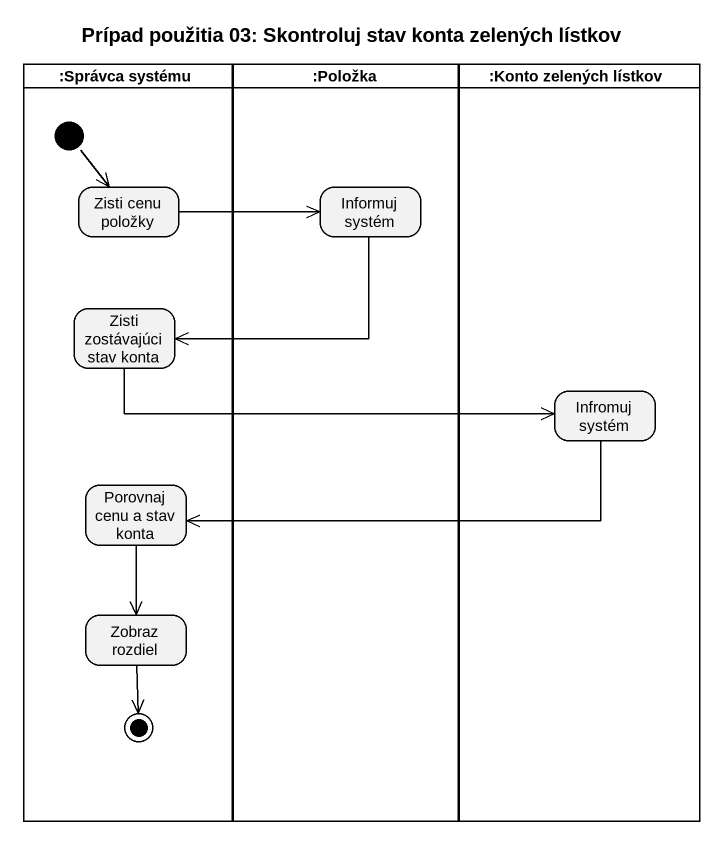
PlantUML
@startuml
title Prípad použitia 03: Skontroluj stav konta zelených lístkov
hide empty description
state ":Správca systému" as Správca_systému <<partition>> {
  state "Zisti cenu položky" as Zisti_cenu_položky
  state "Zisti zostávajúci stav konta" as Zisti_zostávajúci_stav_konta
  state "Porovnaj cenu a stav konta" as Porovnaj_cenu_a_stav_konta
  state "Zobraz rozdiel" as Zobraz_rozdiel
  [*] --> Zisti_cenu_položky
  Zobraz_rozdiel --> [*]
}
state ":Položka" as Položka <<partition>> {
  state "Informuj systém" as Informuj_systém
}
state ":Konto zelených lístkov" as Konto_zelených_lístkov <<partition>> {
  state "Infromuj systém" as Infromuj_systém
}
Zisti_cenu_položky -right-> Informuj_systém
Informuj_systém -left-> Zisti_zostávajúci_stav_konta
Zisti_zostávajúci_stav_konta -right-> Infromuj_systém
Infromuj_systém -left-> Porovnaj_cenu_a_stav_konta
Porovnaj_cenu_a_stav_konta --> Zobraz_rozdiel
@enduml
